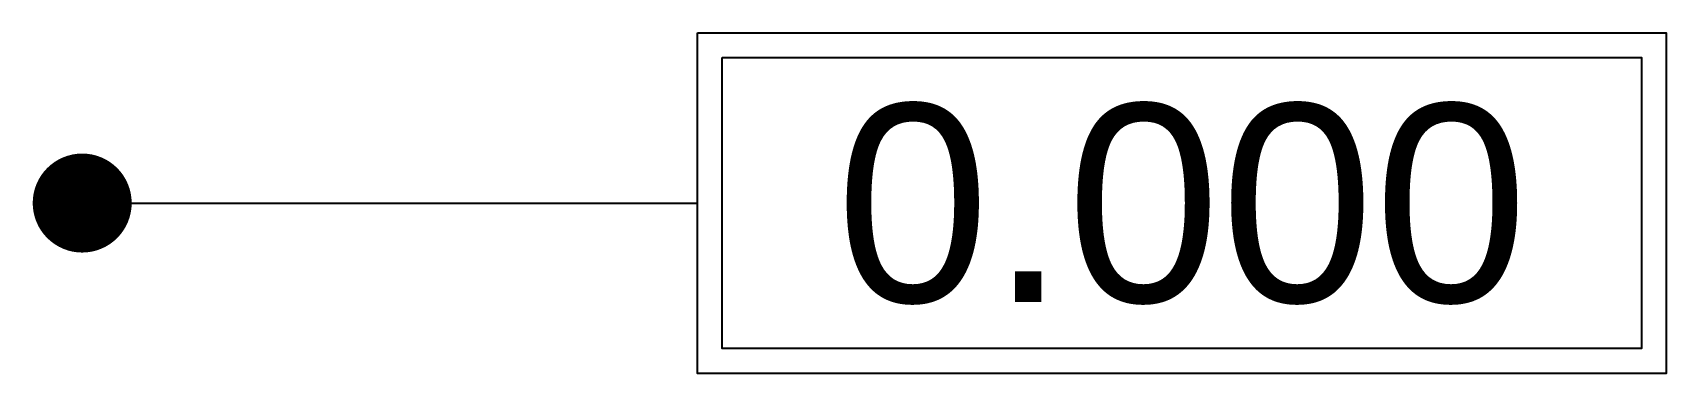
# Model space of a CAD drawing. Extents: x 1902.3 to 1918.8, y 1624.7 to 1628.2.
import ezdxf
from ezdxf.enums import TextEntityAlignment as Align

# ---------------------------------------------------------------- set-up
doc = ezdxf.new("R2010")
doc.units = 0
doc.layers.get('0').update_dxf_attribs({"linetype": 'CONTINUOUS'})
doc.layers.add('0 @ 1', color=7, linetype='CONTINUOUS')
doc.styles.add('JPP', font='arial.ttf')
doc.dimstyles.new('DOT', dxfattribs={"dimscale": 0, "dimtxt": 2, "dimasz": 1, "dimexe": 1, "dimexo": 1, "dimgap": 2, "dimtad": 2, "dimdec": 0, "dimzin": 0, "dimdsep": 46, "dimtxsty": 'JPP', "dimblk": 'DOT', "dimcen": 2, "dimadec": 0, "dimazin": 0, "dimtfac": 1, "dimtdec": 0, "dimtmove": 0, "dimatfit": 3, "dimldrblk": 'DOT', "dimfxl": 2, "dimtolj": 1, "dimtzin": 0, "dimarcsym": 0})

# ---------------------------------------------------------------- blocks, each defined once
blk = doc.blocks.new('_Dot')
at = {"color": 0, "linetype": 'ByBlock', "lineweight": -2}
blk.add_line((-0.5, 0), (-1, 0), dxfattribs=at)
at = {"color": 0, "linetype": 'ByBlock', "const_width": 0.5}
blk.add_lwpolyline([(-0.25, 0, 1), (0.25, 0, 1)], format="xyb", close=True, dxfattribs=at)
blk = doc.blocks.new('FormationTag')
for points in [[(6.216, 1.72), (16.002, 1.72), (16.002, -1.72), (6.216, -1.72)], [(6.466, 1.47), (15.752, 1.47), (15.752, -1.47), (6.466, -1.47)]]:
    blk.add_lwpolyline(points, close=True)
at = {"style": 'JPP'}
blk.add_attdef('LEVEL', text='', height=2, dxfattribs=at).set_placement((11.109, 0), align=Align.MIDDLE_CENTER)
blk.add_leader([(0, 0), (4.35, 0), (6.216, 0)], dimstyle='DOT', override={"dimscale": 1, "dimgap": 1.25, "dimtad": 0})

msp = doc.modelspace()

# ---------------------------------------------------------------- block references
at = {"layer": '0 @ 1'}
msp.add_blockref('FormationTag', (1902.828, 1626.433), dxfattribs=at).add_auto_attribs({'LEVEL': '0.000'})

doc.saveas('drawing.dxf')
